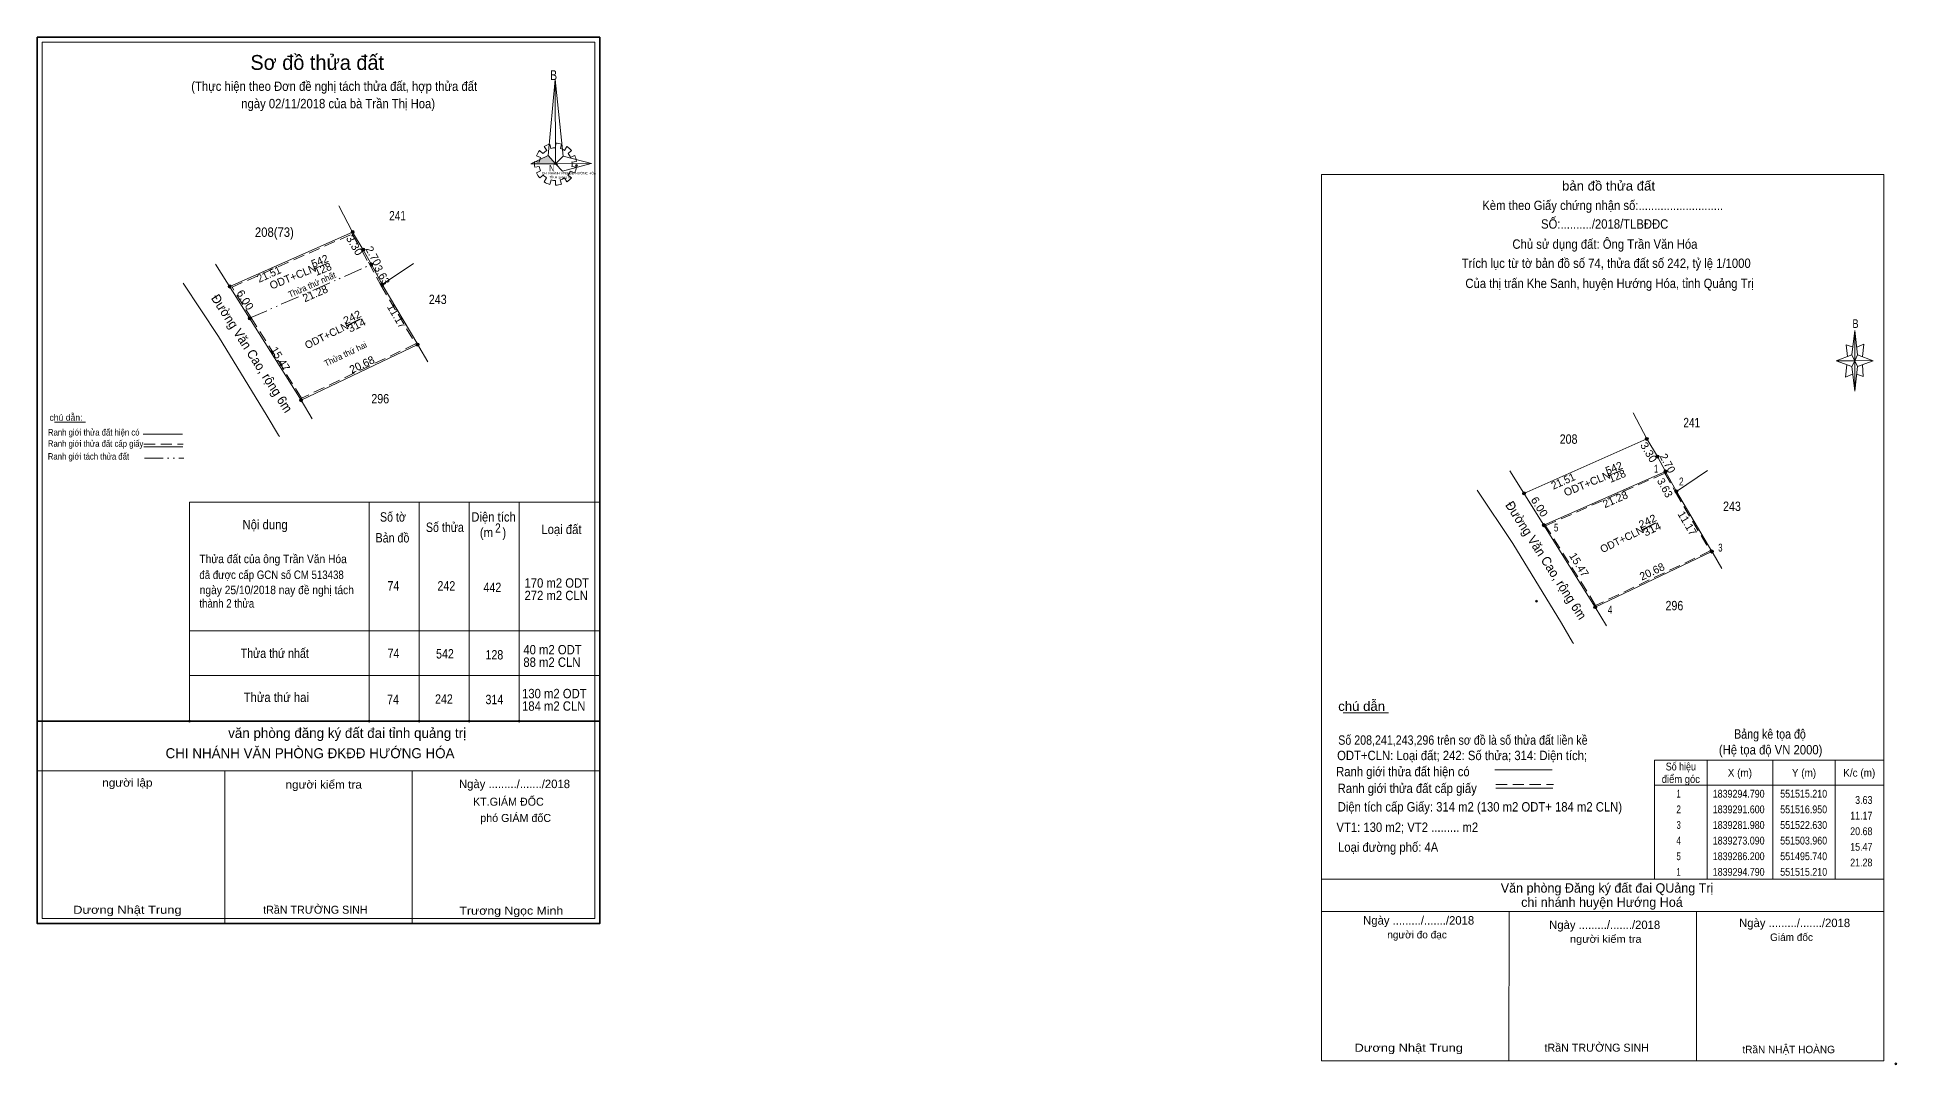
# Model space of a CAD drawing. Header units: metres. Extents: x 551253 to 552054, y 1839191 to 1839365.
# Drawn here: x 551253.4 to 551550.9, y 1839201.1 to 1839365.5 of the extents above; entities that cross this region are included whole.
import ezdxf
from ezdxf.enums import TextEntityAlignment as Align

# ---------------------------------------------------------------- set-up
doc = ezdxf.new("R2010")
doc.units = ezdxf.units.M
doc.header["$LTSCALE"] = 0.6
doc.header["$PDMODE"] = 32
doc.header["$PDSIZE"] = 0.3
for name, pattern in [('DASH_DOUBLE_DOT', [9.2, 5, -1.2, 0.3, -1.2, 0.3, -1.2]), ('MEDIUM_DASHED', [4.5, 3, -1.5]), ('SHORT_DASHED', [2.7, 1.5, -1.2])]:
    doc.linetypes.add(name, pattern=pattern)
for name, color, linetype, lineweight in [('1', 7, 'Continuous', 13), ('10', 7, 'Continuous', 13), ('17', 7, 'Continuous', 13), ('2', 7, 'SHORT_DASHED', 13), ('5', 7, 'Continuous', 13), ('6', 7, 'Continuous', 13), ('63', 7, 'Continuous', 13)]:
    doc.layers.add(name, color=color, linetype=linetype, lineweight=lineweight)
doc.layers.add('7', color=7, linetype='Continuous')

msp = doc.modelspace()

# ---------------------------------------------------------------- hatches: boundary and pattern name
at = {"layer": '1'}
msp.add_hatch(color=256, dxfattribs=at).paths.add_polyline_path([(551332.43, 1839345.19), (551335.18, 1839346.54), (551336.36, 1839345.19)])
at = {"layer": '2'}
for points in [[(551304.15, 1839334.29, 1), (551303.65, 1839334.29, 1)], [(551305.85, 1839331.46, 1), (551305.35, 1839331.46, 1)], [(551307.14, 1839329.09, 1), (551306.64, 1839329.09, 1)], [(551284.48, 1839325.58, 1), (551283.98, 1839325.58, 1)], [(551308.88, 1839325.9, 1), (551308.38, 1839325.9, 1)], [(551287.67, 1839320.5, 1), (551287.17, 1839320.5, 1)], [(551314.56, 1839316.28, 1), (551314.06, 1839316.28, 1)], [(551295.89, 1839307.39, 1), (551295.39, 1839307.39, 1)]]:
    msp.add_hatch(color=256, dxfattribs=at).paths.add_polyline_path(points)
at = {"layer": '63'}
for points in [[(551511.2, 1839301.19, 1), (551510.7, 1839301.19, 1)], [(551512.9, 1839298.36, 1), (551512.4, 1839298.36, 1)], [(551514.19, 1839295.99, 1), (551513.69, 1839295.99, 1)], [(551491.53, 1839292.48, 1), (551491.03, 1839292.48, 1)], [(551515.93, 1839292.8, 1), (551515.43, 1839292.8, 1)], [(551494.72, 1839287.4, 1), (551494.22, 1839287.4, 1)], [(551521.61, 1839283.18, 1), (551521.11, 1839283.18, 1)], [(551502.94, 1839274.29, 1), (551502.44, 1839274.29, 1)]]:
    msp.add_hatch(color=256, dxfattribs=at).paths.add_polyline_path(points)

# ---------------------------------------------------------------- linework, layer by layer
at = {"layer": '1'}
for p, q in [((551333.79, 1839347.31), (551334.33, 1839346.83)), ((551334.94, 1839347.36), (551334.55, 1839347.95)), ((551335.44, 1839348.36), (551335.62, 1839347.65)), ((551336.36, 1839347.77), (551336.38, 1839348.5)), ((551337.32, 1839348.36), (551337.15, 1839347.63)), ((551337.8, 1839347.36), (551338.19, 1839347.95)), ((551338.91, 1839347.31), (551338.37, 1839346.86)), ((551333.02, 1839345.6), (551333.74, 1839345.49)), ((551333.74, 1839344.76), (551333.02, 1839344.65)), ((551333.96, 1839346.22), (551333.31, 1839346.49)), ((551333.31, 1839343.76), (551333.96, 1839344.08)), ((551336.01, 1839345.17), (551336.71, 1839345.17)), ((551339.44, 1839343.74), (551338.72, 1839344.01)), ((551338.76, 1839346.24), (551339.41, 1839346.56)), ((551339.72, 1839345.6), (551338.98, 1839345.49)), ((551338.98, 1839344.76), (551339.72, 1839344.65)), ((551334.4, 1839343.4), (551333.83, 1839342.94)), ((551334.55, 1839342.33), (551334.92, 1839342.96)), ((551335.66, 1839342.62), (551335.44, 1839341.92)), ((551336.36, 1839341.8), (551336.36, 1839342.51)), ((551337.08, 1839342.62), (551337.3, 1839341.94)), ((551338.19, 1839342.33), (551337.8, 1839342.94)), ((551338.32, 1839343.4), (551338.91, 1839342.96)), ((551277.78, 1839291.07), (551343.44, 1839291.07)), ((551277.78, 1839291.07), (551277.78, 1839256.02)), ((551306.52, 1839291.07), (551306.52, 1839256.02)), ((551314.52, 1839291.07), (551314.52, 1839256.02)), ((551322.52, 1839291.07), (551322.52, 1839256.02)), ((551330.52, 1839291.07), (551330.52, 1839256.02)), ((551277.78, 1839270.5), (551343.44, 1839270.5)), ((551277.78, 1839263.36), (551343.49, 1839263.36)), ((551343.43, 1839262.56), (551343.44, 1839262.56)), ((551253.43, 1839255.24), (551253.43, 1839223.65)), ((551343.43, 1839256.02), (551343.44, 1839256.02)), ((551253.43, 1839248.08), (551343.43, 1839248.08)), ((551283.43, 1839248.08), (551283.43, 1839223.65)), ((551313.43, 1839248.08), (551313.43, 1839223.65))]:
    msp.add_line(p, q, dxfattribs=at)
at = {"layer": '1', "lineweight": 35}
msp.add_line((551253.43, 1839256.02), (551343.43, 1839256.02), dxfattribs=at)
at = {"layer": '1'}
for points in [[(551253.43, 1839223.65), (551253.43, 1839365.45), (551343.43, 1839365.45), (551343.43, 1839223.65)], [(551253.43, 1839223.65), (551253.43, 1839365.45), (551343.43, 1839365.45), (551343.43, 1839223.65)], [(551336.32, 1839358.7), (551336.36, 1839345.19), (551335.18, 1839346.54)], [(551336.32, 1839358.7), (551336.36, 1839345.19), (551337.6, 1839346.45)], [(551332.43, 1839345.19), (551335.18, 1839346.54), (551336.36, 1839345.19)], [(551342.12, 1839345.24), (551336.36, 1839345.19), (551337.6, 1839346.45)], [(551342.08, 1839345.26), (551337.49, 1839344.03), (551336.36, 1839345.19)], [(551513.94, 1839295.99), (551515.68, 1839292.8), (551521.36, 1839283.18), (551502.69, 1839274.29), (551494.47, 1839287.4)]]:
    msp.add_lwpolyline(points, close=True, dxfattribs=at)
at = {"layer": '1', "linetype": 'MEDIUM_DASHED'}
msp.add_lwpolyline([(551513.85, 1839295.73), (551515.51, 1839292.7), (551521.08, 1839283.27), (551502.76, 1839274.55), (551494.76, 1839287.31)], close=True, dxfattribs=at)
at = {"layer": '1'}
for centre, major_axis, start_param, end_param in [((551336.3714, 1839345.1476), (3.3649, 0), 2.43958176, 2.72400246), ((551336.3714, 1839345.1476), (2.6372, 0), 2.13373541, 2.44496261), ((551336.3714, 1839345.1476), (3.3649, 0), 1.84955988, 2.13900916), ((551336.3714, 1839345.1476), (2.6372, 0), 1.56985589, 1.85611068), ((551336.3714, 1839345.1476), (3.3649, 0), 1.27924208, 1.56332225), ((551336.3714, 1839345.1476), (2.6372, 0), 1.00270906, 1.2755622), ((551336.3714, 1839345.1476), (3.3649, 0), 0.71056237, 0.99687234), ((551336.3714, 1839345.1476), (2.6372, 0), 0.42678376, 0.70646463), ((551336.3714, 1839345.1476), (3.3649, 0), 3.00667928, 3.29139349), ((551336.3714, 1839345.1476), (3.3649, 0), 3.56988637, 3.85691866), ((551336.3714, 1839345.1476), (2.6372, 0), 2.72368549, 3.01515824), ((551336.3714, 1839345.1476), (2.6372, 0), 3.28229955, 3.56105054), ((551336.3714, 1839345.1476), (2.6372, 0), 5.56137327, 5.83951437), ((551336.3714, 1839345.1476), (2.6372, 0), 6.13558388, 6.41618463), ((551336.3714, 1839345.1476), (3.3649, 0), 0.1390515, 0.43393316), ((551336.3714, 1839345.1476), (3.3649, 0), 5.85230288, 6.13839648), ((551336.3714, 1839345.1476), (2.6372, 0), 3.86077574, 4.13258255), ((551336.3521, 1839345.1276), (3.3649, 0), 4.1470906, 4.43659307), ((551336.3714, 1839345.1476), (2.6372, 0), 4.43854677, 4.71314001), ((551336.3714, 1839345.1476), (3.3649, 0), 4.71301008, 4.99761054), ((551336.3714, 1839345.1476), (2.6372, 0), 4.99087134, 5.28933161), ((551336.3714, 1839345.1476), (3.3649, 0), 5.28561416, 5.56798705)]:
    msp.add_ellipse(centre, major_axis=major_axis, ratio=0.995001, start_param=start_param, end_param=end_param, dxfattribs=at)
for p in [(551339.72, 1839344.92), (551493.3, 1839275.23), (551277.78, 1839256.02), (551306.52, 1839256.02), (551314.52, 1839256.02), (551322.52, 1839256.02), (551330.52, 1839256.02)]:
    msp.add_point(p, dxfattribs=at)
at = {"layer": '10'}
for p, q in [((551489.03, 1839296.07), (551494.47, 1839287.4)), ((551489.51, 1839284.47), (551483.83, 1839293.02)), ((551502.69, 1839274.29), (551504.49, 1839271.32)), ((551342.64, 1839269.19), (551342.64, 1839256.02)), ((551277.78, 1839256.02), (551342.64, 1839256.02))]:
    msp.add_line(p, q, dxfattribs=at)
msp.add_lwpolyline([(551489.51, 1839284.47), (551497.27, 1839271.71), (551499.08, 1839268.7)], dxfattribs=at)
at = {"layer": '17'}
for p, q in [((551256.2, 1839303.86), (551261.17, 1839303.86)), ((551462.38, 1839257.37), (551469.62, 1839257.37)), ((551458.89, 1839201.72), (551458.91, 1839225.63)), ((551488.89, 1839201.69), (551488.91, 1839225.61)), ((551518.89, 1839201.67), (551518.91, 1839225.58))]:
    msp.add_line(p, q, dxfattribs=at)
at = {"layer": '2', "linetype": 'Continuous'}
for p, q in [((551303.9, 1839334.29), (551301.69, 1839338.49)), ((551284.23, 1839325.58), (551303.9, 1839334.29)), ((551297.68, 1839328.39), (551299.92, 1839329.3)), ((551313.63, 1839329.24), (551308.63, 1839325.9)), ((551282.46, 1839317.57), (551276.78, 1839326.12)), ((551308.63, 1839325.9), (551314.31, 1839316.28)), ((551295.64, 1839307.39), (551314.31, 1839316.28)), ((551314.31, 1839316.28), (551314.5, 1839315.96)), ((551315.92, 1839313.55), (551314.5, 1839315.96)), ((551295.64, 1839307.39), (551297.44, 1839304.42)), ((551510.95, 1839301.19), (551508.74, 1839305.39)), ((551491.28, 1839292.48), (551510.95, 1839301.19)), ((551504.73, 1839295.29), (551506.97, 1839296.2)), ((551520.68, 1839296.14), (551515.68, 1839292.8)), ((551494.47, 1839287.4), (551513.94, 1839295.99)), ((551515.68, 1839292.8), (551521.36, 1839283.18)), ((551494.47, 1839287.4), (551502.69, 1839274.29)), ((551502.69, 1839274.29), (551521.36, 1839283.18)), ((551521.36, 1839283.18), (551521.55, 1839282.86)), ((551522.97, 1839280.45), (551521.55, 1839282.86)), ((551499.08, 1839268.7), (551499.22, 1839268.47))]:
    msp.add_line(p, q, dxfattribs=at)
at = {"layer": '2', "linetype": 'DASH_DOUBLE_DOT'}
msp.add_line((551287.42, 1839320.5), (551306.89, 1839329.09), dxfattribs=at)
at = {"layer": '2', "linetype": 'Continuous', "lineweight": 25}
for p, q in [((551302.92, 1839319.27), (551305.17, 1839320.38)), ((551510.16, 1839286.64), (551512.41, 1839287.75))]:
    msp.add_line(p, q, dxfattribs=at)
at = {"layer": '2', "linetype": 'MEDIUM_DASHED'}
for points in [[(551287.78, 1839320.4), (551284.6, 1839325.47), (551303.8, 1839333.97)], [(551303.8, 1839333.97), (551305.38, 1839331.34), (551306.41, 1839329.45)], [(551306.41, 1839329.45), (551308.41, 1839325.78), (551313.96, 1839316.39), (551295.73, 1839307.71), (551287.78, 1839320.4)]]:
    msp.add_lwpolyline(points, dxfattribs=at)
at = {"layer": '2', "linetype": 'Continuous'}
for points in [[(551303.9, 1839334.29), (551305.6, 1839331.46), (551306.89, 1839329.09), (551308.63, 1839325.9)], [(551281.98, 1839329.17), (551287.42, 1839320.5), (551295.64, 1839307.39)], [(551282.46, 1839317.57), (551290.22, 1839304.81), (551292.03, 1839301.8), (551292.17, 1839301.57)], [(551510.95, 1839301.19), (551512.65, 1839298.36), (551513.94, 1839295.99), (551515.68, 1839292.8)]]:
    msp.add_lwpolyline(points, dxfattribs=at)
for centre in [(551303.9, 1839334.29), (551305.6, 1839331.46), (551306.89, 1839329.09), (551284.23, 1839325.58), (551308.63, 1839325.9), (551287.42, 1839320.5), (551314.31, 1839316.28), (551295.64, 1839307.39)]:
    msp.add_circle(centre, 0.25, dxfattribs=at)
at = {"layer": '5'}
for p, q in [((551543.75, 1839314.66), (551544.25, 1839318.56)), ((551544.65, 1839314.66), (551547.15, 1839313.66)), ((551543.75, 1839312.76), (551541.25, 1839313.66)), ((551544.65, 1839312.76), (551544.25, 1839308.86)), ((551545.55, 1839311.16), (551544.55, 1839311.56)), ((551545.45, 1839313.06), (551545.55, 1839311.16))]:
    msp.add_line(p, q, dxfattribs=at)
at = {"layer": '5', "lineweight": 35}
msp.add_lwpolyline([(551253.44, 1839365.46), (551343.44, 1839365.46), (551343.44, 1839223.66), (551253.44, 1839223.66)], close=True, dxfattribs=at)
at = {"layer": '5'}
for points in [[(551342.64, 1839256.02), (551342.64, 1839224.46), (551254.24, 1839224.46), (551254.24, 1839364.66), (551342.64, 1839364.66), (551342.64, 1839269.19)], [(551544.25, 1839313.66), (551543.75, 1839314.66), (551541.25, 1839313.66)], [(551543.95, 1839315.86), (551542.85, 1839316.26), (551543.05, 1839314.36)], [(551544.55, 1839315.86), (551545.65, 1839316.36), (551545.45, 1839314.36)], [(551542.95, 1839313.06), (551542.75, 1839311.06), (551543.85, 1839311.56)], [(551544.25, 1839313.66), (551544.65, 1839312.76), (551547.15, 1839313.66)]]:
    msp.add_lwpolyline(points, dxfattribs=at)
for points in [[(551458.89, 1839343.52), (551548.89, 1839343.52), (551548.89, 1839201.72), (551458.89, 1839201.72)], [(551544.25, 1839318.56), (551544.65, 1839314.66), (551544.25, 1839313.66)], [(551544.25, 1839313.66), (551541.25, 1839313.66), (551543.75, 1839314.66), (551544.65, 1839312.76), (551547.15, 1839313.66), (551544.25, 1839313.76)], [(551544.25, 1839313.66), (551544.25, 1839308.86), (551543.75, 1839312.76)]]:
    msp.add_lwpolyline(points, close=True, dxfattribs=at)
at = {"layer": '6'}
for p, q in [((551270.39, 1839301.94), (551276.66, 1839301.94)), ((551270.49, 1839299.93), (551276.75, 1839299.93)), ((551486.65, 1839248.24), (551495.79, 1839248.24)), ((551486.79, 1839245.31), (551495.93, 1839245.31)), ((551458.89, 1839230.78), (551548.89, 1839230.78)), ((551458.89, 1839230.78), (551548.89, 1839230.78)), ((551458.89, 1839225.62), (551548.89, 1839225.62))]:
    msp.add_line(p, q, dxfattribs=at)
at = {"layer": '6', "linetype": 'MEDIUM_DASHED'}
for p, q in [((551270.49, 1839300.35), (551276.8, 1839300.35)), ((551486.79, 1839245.93), (551495.99, 1839245.93))]:
    msp.add_line(p, q, dxfattribs=at)
at = {"layer": '6'}
msp.add_point((551550.79, 1839201.22), dxfattribs=at)
at = {"layer": '63', "linetype": 'DASH_DOUBLE_DOT'}
msp.add_line((551270.58, 1839298.12), (551276.88, 1839298.12), dxfattribs=at)
at = {"layer": '63'}
for p, q in [((551520.59, 1839249.78), (551520.59, 1839230.78)), ((551531.09, 1839249.78), (551531.09, 1839230.78)), ((551541.09, 1839249.78), (551541.09, 1839230.78)), ((551512.19, 1839245.78), (551548.89, 1839245.78))]:
    msp.add_line(p, q, dxfattribs=at)
msp.add_lwpolyline([(551512.19, 1839249.78), (551548.89, 1839249.78), (551548.89, 1839230.78), (551512.19, 1839230.78)], close=True, dxfattribs=at)
for centre in [(551510.95, 1839301.19), (551512.65, 1839298.36), (551513.94, 1839295.99), (551491.28, 1839292.48), (551515.68, 1839292.8), (551494.47, 1839287.4), (551521.36, 1839283.18), (551502.69, 1839274.29)]:
    msp.add_circle(centre, 0.25, dxfattribs=at)

# ---------------------------------------------------------------- texts
at = {"layer": '1'}
msp.add_text('Sơ đồ thửa đất', height=2.38, dxfattribs=at).set_placement((551298.23, 1839360.23), align=Align.CENTER)
for s, height, width, p in [('B', 1.585, 0.8, (551335.48, 1839358.59)), ('CHI NHÁNH VPĐKĐĐ-HƯỚNG HÓA', 0.3749, 0.95, (551334.17, 1839343.52)), ('N', 0.9904, 0.9, (551335.32, 1839344.02)), ('TỈNH quảng trị', 0.375, 1.05, (551335.38, 1839342.87))]:
    msp.add_text(s, height=height, dxfattribs=dict(at, width=width)).set_placement(p)
for s, height, p in [('văn phòng đăng ký đất đai tỉnh quảng trị', 1.6, (551322.05, 1839253.35)), ('CHI NHÁNH VĂN PHÒNG ĐKĐĐ HƯỚNG HÓA', 1.6, (551320.19, 1839250.12)), ('KT.GIÁM ĐỐC', 1.28, (551334.47, 1839242.52)), ('phó GIÁM đốC', 1.28, (551335.64, 1839239.92)), ('tRầN TRƯỜNG SINH', 1.28, (551306.3, 1839225.24)), ('tRầN TRƯỜNG SINH', 1.28, (551511.29, 1839203.17))]:
    msp.add_text(s, height=height, dxfattribs=at).set_placement(p, align=Align.RIGHT)
for s, width, p in [('người lập', 1.1, (551271.88, 1839245.57)), ('người kiểm tra', 1.1, (551305.38, 1839245.26)), ('Dương Nhật Trung', 1.2, (551276.53, 1839225.23)), ('Trương Ngọc Minh', 1.15, (551337.59, 1839225.09)), ('Dương Nhật Trung', 1.2, (551481.52, 1839203.16))]:
    msp.add_text(s, height=1.28, dxfattribs=dict(at, width=width)).set_placement(p, align=Align.RIGHT)
at = {"layer": '2'}
for s, width, p in [('208(73)', 0.9, (551291.375, 1839333.52)), ('241', 0.8, (551311.08, 1839336.16)), ('243', 0.85, (551317.515, 1839322.77)), ('296', 0.85, (551308.31, 1839306.88)), ('241', 0.8, (551518.13, 1839303.06)), ('208', 0.85, (551498.43, 1839300.42)), ('243', 0.85, (551524.565, 1839289.67)), ('296', 0.85, (551515.36, 1839273.78))]:
    msp.add_text(s, height=1.5, dxfattribs=dict(at, width=width)).set_placement(p, align=Align.CENTER)
for s, height, rotation, width, p in [('3.30', 1.25, 300.994, 1.05, (551303.658, 1839331.8418)), ('21.51', 1.25, 23.884, 0.95, (551290.7569, 1839326.9678)), ('Thửa thứ nhất', 1, 23.807, 0.95, (551297.5932, 1839325.41)), ('Đường Văn Cao, rộng 6m', 1.5, 302.799, 0.95, (551287.1478, 1839314.4663)), ('6.00', 1.25, 302.127, 1.05, (551286.1861, 1839323.1074)), ('242', 1.2, 26.275, 1.1, (551304.0844, 1839320.1188)), ('314', 1.2, 26.275, 1.1, (551304.8194, 1839318.8412)), ('Thửa thứ hai', 1, 25.461, 0.95, (551302.96, 1839314.3194)), ('3.30', 1.25, 300.994, 1.05, (551510.708, 1839298.7418)), ('21.51', 1.25, 23.884, 0.95, (551497.8069, 1839293.8678)), ('Đường Văn Cao, rộng 6m', 1.5, 302.799, 0.95, (551494.1978, 1839281.3663)), ('6.00', 1.25, 302.127, 1.05, (551493.2361, 1839290.0074)), ('242', 1.2, 26.275, 1.1, (551511.3244, 1839287.4888)), ('314', 1.2, 26.275, 1.1, (551512.0594, 1839286.2112))]:
    msp.add_text(s, height=height, rotation=rotation, dxfattribs=dict(at, width=width)).set_placement(p, align=Align.CENTER)
for s, rotation, p in [('2.70', 298.56, (551306.6734, 1839330.1688)), ('ODT+CLN', 22.282, (551294.563, 1839326.561)), ('542', 22.282, (551298.883, 1839329.0603)), ('128', 22.282, (551299.388, 1839327.7842)), ('3.63', 298.61, (551308.0686, 1839327.1393)), ('21.28', 23.807, (551298.1677, 1839323.8828)), ('11.17', 300.559, (551310.4095, 1839320.5178)), ('15.47', 302.088, (551291.7987, 1839313.672)), ('20.68', 25.462, (551305.6563, 1839312.5282)), ('542', 22.282, (551505.933, 1839295.9603)), ('128', 22.282, (551506.438, 1839294.6842)), ('2.70', 298.56, (551513.7234, 1839296.9988)), ('ODT+CLN', 22.282, (551501.613, 1839293.461)), ('21.28', 23.807, (551506.1477, 1839290.9528))]:
    msp.add_text(s, height=1.25, rotation=rotation, dxfattribs=at).set_placement(p, align=Align.CENTER)
for p in [(551303.7688, 1839319.0725), (551511.0088, 1839286.4425)]:
    msp.add_text('ODT+CLN ', height=1.2, rotation=26.275, dxfattribs=at).set_placement(p, align=Align.RIGHT)
at = {"layer": '5'}
for s, height, width, p in [('bản đồ thửa đất', 1.5, 1.05, (551504.82, 1839340.93)), ('Kèm theo Giấy chứng nhận số:...........................', 1.5, 0.9, (551503.89, 1839337.81)), ('SỐ:........../2018/TLBĐĐC', 1.5, 0.9, (551504.205, 1839334.83)), ('Chủ sử dụng đất: Ông Trần Văn Hóa', 1.5, 0.9, (551504.245, 1839331.61)), ('Trích lục từ tờ bản đồ số 74, thửa đất số 242, tỷ lệ 1/1000 ', 1.5, 0.9, (551504.69, 1839328.55)), ('Của thị trấn Khe Sanh, huyện Hướng Hóa, tỉnh Quảng Trị', 1.5, 0.9, (551504.99, 1839325.33)), ('B', 1.378, 0.8, (551544.33, 1839318.95))]:
    msp.add_text(s, height=height, dxfattribs=dict(at, width=width)).set_placement(p, align=Align.CENTER)
at = {"layer": '6'}
msp.add_text('chú dẫn:', height=1.029, dxfattribs=at).set_placement((551255.4, 1839304.1))
for s, height, width, p in [('Ranh giới thửa đất hiện có ', 1.029, 0.9, (551255.15, 1839301.74)), ('Ranh giới thửa đất cấp giấy', 1.029, 0.9, (551255.14, 1839299.93)), ('Ranh giới tách thửa đất', 1.029, 0.9, (551255.13, 1839297.89)), ('Nội dung', 1.5, 0.9, (551286.28, 1839286.74)), ('Số tờ', 1.5, 0.85, (551308.27, 1839287.96)), ('Số thửa', 1.5, 0.85, (551315.62, 1839286.31)), ('Diện tích', 1.5, 0.9, (551322.88, 1839287.97)), ('2', 1.5, 0.8, (551326.69, 1839286.19)), ('Loại đất', 1.5, 0.9, (551334.09, 1839285.98)), ('Bản đồ', 1.5, 0.85, (551307.57, 1839284.63)), ('(m   )', 1.5, 0.9, (551324.25, 1839285.48)), ('Thửa đất của ông Trần Văn Hóa', 1.36, 0.9, (551279.39, 1839281.32)), ('đã được cấp GCN số CM 513438', 1.36, 0.85, (551279.38, 1839278.78)), ('74', 1.5, 0.85, (551309.47, 1839276.94)), ('242', 1.5, 0.85, (551317.47, 1839276.94)), ('170 m2 ODT', 1.5, 0.9, (551331.39, 1839277.4)), ('thành 2 thửa', 1.36, 0.85, (551279.38, 1839274.2)), ('ngày 25/10/2018 nay đề nghị tách', 1.36, 0.9, (551279.43, 1839276.36)), ('442', 1.5, 0.85, (551324.83, 1839276.7)), ('272 m2 CLN', 1.5, 0.9, (551331.39, 1839275.4)), ('Thửa thứ nhất', 1.5, 0.85, (551285.98, 1839266.16)), ('74', 1.5, 0.85, (551309.49, 1839266.15)), ('542', 1.5, 0.85, (551317.24, 1839266.07)), ('128', 1.5, 0.85, (551325.15, 1839265.91)), ('40 m2 ODT', 1.5, 0.9, (551331.21, 1839266.73)), ('88 m2 CLN', 1.5, 0.9, (551331.21, 1839264.73)), ('Thửa thứ hai', 1.5, 0.9, (551286.46, 1839259.11)), ('130 m2 ODT', 1.5, 0.9, (551331, 1839259.71)), ('74', 1.5, 0.85, (551309.41, 1839258.76)), ('242', 1.5, 0.85, (551317.08, 1839258.84)), ('314', 1.5, 0.85, (551325.15, 1839258.76)), ('184 m2 CLN', 1.5, 0.9, (551331, 1839257.71)), ('chú dẫn', 1.5, 1.05, (551461.57, 1839257.69)), ('ODT+CLN: Loại đất; 242: Số thửa; 314: Diện tích;', 1.5, 0.9, (551461.4, 1839249.81)), ('Số 208,241,243,296 trên sơ đồ là số thửa đất liền kề', 1.5, 0.85, (551461.58, 1839252.27)), ('Ranh giới thửa đất hiện có ', 1.5, 0.9, (551461.24, 1839247.23)), ('Ranh giới thửa đất cấp giấy', 1.5, 0.9, (551461.48, 1839244.55)), ('Diện tích cấp Giấy: 314 m2 (130 m2 ODT+ 184 m2 CLN)', 1.5, 0.9, (551461.49, 1839241.59)), ('VT1: 130 m2; VT2 ......... m2', 1.5, 0.9, (551461.29, 1839238.33)), ('Loại đường phố: 4A', 1.5, 0.9, (551461.54, 1839235.14))]:
    msp.add_text(s, height=height, dxfattribs=dict(at, width=width)).set_placement(p)
for s, height, width, p in [('Bảng kê tọa độ', 1.5, 0.85, (551530.65, 1839253.24)), ('(Hệ tọa độ VN 2000)', 1.5, 0.9, (551530.755, 1839250.72)), ('người kiểm tra', 1.2, 1.1, (551504.38, 1839220.59))]:
    msp.add_text(s, height=height, dxfattribs=dict(at, width=width)).set_placement(p, align=Align.CENTER)
for s, height, p in [('Ngày ........./......./2018', 1.35, (551329.795, 1839245.33)), (' Văn phòng Đăng ký đất đai QUảng Trị', 1.5, (551504.305, 1839228.61)), ('chi nhánh huyện Hướng Hoá', 1.5, (551503.77, 1839226.34)), ('Ngày ........./......./2018', 1.35, (551474.445, 1839223.5)), ('người đo đạc', 1.2, (551474.185, 1839221.29)), ('Ngày ........./......./2018', 1.35, (551504.205, 1839222.79)), ('Ngày ........./......./2018', 1.35, (551534.595, 1839223.1)), ('Giám đốc', 1.2, (551534.095, 1839220.88)), ('tRầN NHẬT HOÀNG', 1.2, (551533.64, 1839202.92))]:
    msp.add_text(s, height=height, dxfattribs=at).set_placement(p, align=Align.CENTER)
at = {"layer": '63'}
for s, width, p in [('1', 0.65, (551512.76, 1839295.8)), ('2', 0.8, (551516.84, 1839293.76)), ('5', 0.75, (551496.79, 1839286.39)), ('3', 0.75, (551523.06, 1839283.18)), ('4', 0.8, (551505.44, 1839273.25)), ('3.63', 0.85, (551547.04, 1839242.81)), ('11.17', 0.85, (551547.04, 1839240.31)), ('20.68', 0.85, (551547.04, 1839237.81)), ('21.28', 0.85, (551547.04, 1839232.81)), ('15.47', 0.85, (551547.04, 1839235.31))]:
    msp.add_text(s, height=1.25, dxfattribs=dict(at, width=width)).set_placement(p, align=Align.RIGHT)
for s, rotation, p in [('3.63', 298.61, (551513.2986, 1839293.0793)), ('11.17', 300.559, (551516.8795, 1839287.3878)), ('15.47', 302.088, (551499.5787, 1839280.732)), ('20.68', 25.462, (551512.0563, 1839279.4182))]:
    msp.add_text(s, height=1.25, rotation=rotation, dxfattribs=at).set_placement(p, align=Align.CENTER)
for s, width, p in [('Số hiệu', 0.85, (551516.39, 1839248.16)), ('X (m)', 0.95, (551525.84, 1839247.16)), ('Y (m)', 0.95, (551536.095, 1839247.16)), ('K/c (m)', 0.95, (551544.935, 1839247.16)), ('điểm góc', 0.9, (551516.39, 1839246.16)), ('2', 0.8, (551516.04, 1839241.31)), ('1', 0.65, (551516.035, 1839243.81)), ('1839294.790', 0.85, (551525.64, 1839243.81)), ('1839291.600', 0.85, (551525.64, 1839241.31)), ('551515.210', 0.85, (551536.04, 1839243.81)), ('551516.950', 0.85, (551536.04, 1839241.31)), ('3', 0.75, (551516.04, 1839238.81)), ('1839281.980', 0.85, (551525.64, 1839238.81)), ('551522.630', 0.85, (551536.04, 1839238.81)), ('4', 0.8, (551516.045, 1839236.31)), ('1839273.090', 0.85, (551525.64, 1839236.31)), ('551503.960', 0.85, (551536.04, 1839236.31)), ('5', 0.75, (551516.04, 1839233.81)), ('1839286.200', 0.85, (551525.64, 1839233.81)), ('551495.740', 0.85, (551536.04, 1839233.81)), ('1', 0.65, (551516.035, 1839231.31)), ('1839294.790', 0.85, (551525.64, 1839231.31)), ('551515.210', 0.85, (551536.04, 1839231.31))]:
    msp.add_text(s, height=1.25, dxfattribs=dict(at, width=width)).set_placement(p, align=Align.CENTER)
at = {"layer": '7', "width": 0.9}
for s, p in [('(Thực hiện theo Đơn đề nghị tách thửa đất, hợp thửa đất ', (551301.195, 1839356.87)), ('ngày 02/11/2018 của bà Trần Thị Hoa)', (551301.58, 1839354.09))]:
    msp.add_text(s, height=1.5, dxfattribs=at).set_placement(p, align=Align.CENTER)

doc.saveas('drawing.dxf')
